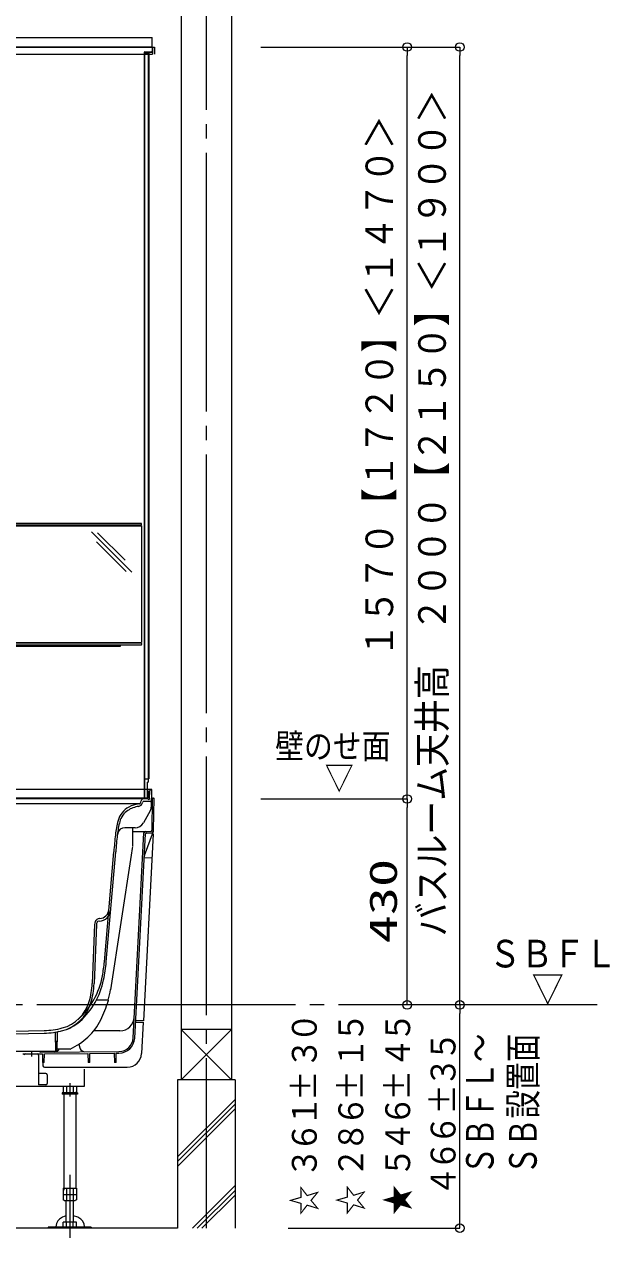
# Model space of a CAD drawing. Units: millimetres on the paper. Extents: x -305 to 305, y -152 to 152.
# Drawn here: x -187.8 to -147, y 14.9 to 99.3 of the extents above; entities that cross this region are included whole.
import ezdxf
from ezdxf.enums import TextEntityAlignment as Align

# ---------------------------------------------------------------- set-up
doc = ezdxf.new("R2010")
doc.units = ezdxf.units.MM
doc.linetypes.add('DASHED2', pattern=[3, 2, -1])
doc.linetypes.add('LONG_CHAIN', pattern=[21, 18, -1, 1, -1])
doc.layers.add('0-0_0', color=7, linetype='Continuous', lineweight=9)
doc.layers.add('0-1_VIEW0001', color=7, linetype='Continuous', lineweight=9)
doc.styles.add('ＭＳ ゴシック', font='')
doc.styles.get('ＭＳ ゴシック').set_extended_font_data('MS Gothic')

# ---------------------------------------------------------------- blocks, each defined once
blk = doc.blocks.new('_ORIGIN')
at = {"layer": '0-0_0'}
blk.add_line((0, 0), (-1, 0), dxfattribs=at)
blk.add_circle((0, 0), 0.5, dxfattribs=at)

msp = doc.modelspace()

# ---------------------------------------------------------------- linework, layer by layer
at = {"layer": '0-0_0'}
for p, q in [((-171.301, 97.758), (-161.108, 97.758)), ((-171.301, 97.758), (-157.44, 97.758)), ((-161.108, 46.025), (-161.108, 97.158)), ((-157.44, 31.691), (-157.44, 97.158)), ((-162.235, 45.425), (-161.108, 45.425))]:
    msp.add_line(p, q, dxfattribs=at)
at = {"layer": '0-1_VIEW0001'}
for p, q in [((-176.841, 111.391), (-176.841, 25.891)), ((-173.341, 111.391), (-173.341, 25.891)), ((-189.934, 98.425), (-178.858, 98.425)), ((-178.858, 97.758), (-178.858, 98.425)), ((-248.491, 97.758), (-178.691, 97.758)), ((-248.358, 97.258), (-178.825, 97.258)), ((-178.848, 97.758), (-248.335, 97.758)), ((-179.425, 97.358), (-179.425, 45.491)), ((-179.409, 97.401), (-178.891, 97.401)), ((-179.401, 97.358), (-179.401, 45.558)), ((-179.358, 97.425), (-178.891, 97.425)), ((-179.125, 97.341), (-179.125, 52.23)), ((-179.085, 97.401), (-179.085, 52.23)), ((-178.848, 97.758), (-178.825, 97.758)), ((-178.848, 97.758), (-178.848, 97.468)), ((-178.825, 97.758), (-178.825, 97.468)), ((-178.825, 97.758), (-178.825, 97.258)), ((-178.691, 97.758), (-178.691, 97.258)), ((-247.591, 64.425), (-179.591, 64.425)), ((-179.625, 64.608), (-247.558, 64.608)), ((-179.625, 64.475), (-247.558, 64.475)), ((-179.591, 64.508), (-179.591, 64.575)), ((-179.591, 64.425), (-179.591, 56.325)), ((-180.263, 61.206), (-183.076, 64.019)), ((-180.74, 62.036), (-182.662, 63.958)), ((-180.658, 61.247), (-182.738, 63.327)), ((-247.591, 56.325), (-179.591, 56.325)), ((-179.625, 56.275), (-247.558, 56.275)), ((-179.625, 56.141), (-247.558, 56.141)), ((-181.091, 56.041), (-246.091, 56.041)), ((-181.325, 56.141), (-181.325, 56.041)), ((-181.191, 56.041), (-181.191, 56.141)), ((-181.091, 56.141), (-181.091, 56.041)), ((-179.591, 56.241), (-179.591, 56.175)), ((-179.125, 53.225), (-179.125, 46.591)), ((-179.085, 53.225), (-179.085, 46.825)), ((-179.401, 46.825), (-179.125, 46.825)), ((-179.208, 46.591), (-179.125, 46.591)), ((-179.208, 46.591), (-179.208, 45.515)), ((-179.125, 46.825), (-179.085, 46.825)), ((-178.891, 46.091), (-204.475, 46.091)), ((-179.148, 45.991), (-179.148, 45.558)), ((-179.148, 45.991), (-179.125, 45.991)), ((-179.125, 45.991), (-179.125, 45.558)), ((-179.036, 45.441), (-179.026, 45.993)), ((-178.912, 44.925), (-178.891, 46.091)), ((-179.208, 45.491), (-206.091, 45.491)), ((-179.141, 45.425), (-205.98, 45.425)), ((-179.748, 45.091), (-205.788, 45.091)), ((-179.651, 45.202), (-179.625, 45.301)), ((-179.526, 45.154), (-179.511, 45.209)), ((-178.971, 45.258), (-179.447, 45.258)), ((-179.358, 45.515), (-179.208, 45.515)), ((-179.358, 45.491), (-179.191, 45.491)), ((-179.208, 45.515), (-179.191, 45.515)), ((-179.125, 45.408), (-179.115, 45.408)), ((-179.086, 45.391), (-179.108, 45.391)), ((-178.902, 45.491), (-178.825, 45.491)), ((-178.864, 43.264), (-178.826, 45.426)), ((-178.759, 45.491), (-178.718, 45.491)), ((-178.757, 43.263), (-178.718, 45.491)), ((-171.301, 45.425), (-161.107, 45.425)), ((-161.107, 31.691), (-161.107, 44.825)), ((-178.996, 44.612), (-179.466, 43.767)), ((-180.048, 43.425), (-180.766, 43.425)), ((-180.225, 43.158), (-179.348, 43.158)), ((-179.391, 41.488), (-178.771, 43.19)), ((-179.332, 43.16), (-178.962, 43.166)), ((-181.251, 43.046), (-181.281, 42.925)), ((-181.251, 43.046), (-181.281, 42.925)), ((-180.178, 28.795), (-179.43, 43.065)), ((-180.071, 28.789), (-179.327, 42.991)), ((-179.441, 29.985), (-178.761, 42.967)), ((-179.261, 43.054), (-178.96, 43.059)), ((-178.761, 42.967), (-178.851, 42.972)), ((-182.185, 34.1), (-181.529, 41.758)), ((-182.052, 34.088), (-181.396, 41.747)), ((-178.848, 41.303), (-179.414, 41.333)), ((-181.838, 38.166), (-181.838, 38.165)), ((-182.866, 36.685), (-183.033, 32.587)), ((-182.733, 36.68), (-182.9, 32.581)), ((-182.545, 36.924), (-182.574, 36.922)), ((-182.505, 37.109), (-182.53, 37.108)), ((-157.441, 16.158), (-157.441, 30.491)), ((-179.441, 29.985), (-180.007, 30.015)), ((-195.407, 29.128), (-186.38, 29.309)), ((-195.394, 28.945), (-186.376, 29.126)), ((-185.558, 27.858), (-185.58, 29.123)), ((-185.458, 27.858), (-185.435, 29.172)), ((-181.1, 29.291), (-182.922, 29.291)), ((-173.341, 29.391), (-176.841, 25.891)), ((-173.342, 29.391), (-176.841, 29.391)), ((-176.841, 29.391), (-173.341, 25.891)), ((-183.97, 28.348), (-183.86, 28.047)), ((-185.458, 27.858), (-197.558, 27.858)), ((-187.851, 27.691), (-186.496, 27.691)), ((-186.758, 27.605), (-186.758, 25.525)), ((-186.619, 27.802), (-181.168, 27.847)), ((-186.496, 27.691), (-186.48, 27.091)), ((-186.37, 27.091), (-186.48, 27.091)), ((-186.467, 27.091), (-186.461, 26.855)), ((-186.37, 27.091), (-186.354, 27.698)), ((-186.354, 27.698), (-183.33, 27.723)), ((-183.33, 27.723), (-183.313, 27.091)), ((-183.203, 27.091), (-183.313, 27.091)), ((-183.203, 27.091), (-183.187, 27.724)), ((-183.187, 27.724), (-181.497, 27.738)), ((-181.497, 27.738), (-181.48, 27.091)), ((-181.37, 27.091), (-181.48, 27.091)), ((-181.37, 27.091), (-181.353, 27.739)), ((-181.353, 27.739), (-181.167, 27.741)), ((-186.258, 26.325), (-186.758, 26.325)), ((-186.361, 26.758), (-180.59, 26.758)), ((-186.158, 26.225), (-186.158, 25.625)), ((-183.591, 26.617), (-183.591, 25.425)), ((-183.591, 25.425), (-194.358, 25.425)), ((-186.258, 25.525), (-186.758, 25.525)), ((-185.053, 25.425), (-185.053, 25.037)), ((-184.822, 25.425), (-184.822, 24.971)), ((-184.361, 25.425), (-184.361, 24.971)), ((-184.13, 25.425), (-184.13, 25.037)), ((-173.091, 25.891), (-177.091, 25.891)), ((-177.091, 25.891), (-177.091, 15.558)), ((-173.091, 25.891), (-173.091, 15.558)), ((-184.058, 24.971), (-185.125, 24.971)), ((-185.125, 24.971), (-185.125, 24.871)), ((-184.058, 24.871), (-185.125, 24.871)), ((-185.053, 25.037), (-184.975, 24.991)), ((-185.015, 24.871), (-185.015, 18.338)), ((-184.975, 24.991), (-184.975, 24.971)), ((-184.208, 24.991), (-184.13, 25.037)), ((-184.208, 24.991), (-184.208, 24.971)), ((-184.168, 24.871), (-184.168, 18.338)), ((-184.058, 24.971), (-184.058, 24.871)), ((-177.091, 20.522), (-173.091, 24.522)), ((-177.091, 20.189), (-173.091, 24.189)), ((-177.091, 19.855), (-173.091, 23.855)), ((-185.053, 18.338), (-185.053, 17.517)), ((-185.053, 18.338), (-184.13, 18.338)), ((-185.053, 17.905), (-184.13, 17.905)), ((-184.975, 18.238), (-184.965, 18.238)), ((-184.822, 18.338), (-184.822, 17.517)), ((-184.361, 18.338), (-184.361, 17.471)), ((-184.13, 18.338), (-184.13, 17.517)), ((-176.056, 15.558), (-173.091, 18.522)), ((-175.723, 15.558), (-173.091, 18.189)), ((-175.389, 15.558), (-173.091, 17.856)), ((-184.975, 17.471), (-185.053, 17.517)), ((-184.975, 17.471), (-184.208, 17.471)), ((-184.858, 17.471), (-184.858, 15.968)), ((-184.325, 15.968), (-184.325, 17.471)), ((-184.13, 17.517), (-184.208, 17.471)), ((-177.091, 15.558), (-248.925, 15.558)), ((-185.053, 15.635), (-185.053, 15.968)), ((-184.13, 15.968), (-185.053, 15.968)), ((-184.822, 15.635), (-184.822, 15.968)), ((-184.361, 15.635), (-184.361, 15.968)), ((-184.13, 15.635), (-184.13, 15.968)), ((-169.385, 15.558), (-157.441, 15.558))]:
    msp.add_line(p, q, dxfattribs=at)
at = {"layer": '0-1_VIEW0001', "linetype": 'LONG_CHAIN'}
for p, q in [((-175.091, 111.391), (-175.091, 15.558)), ((-147.882, 31.091), (-265.841, 31.091)), ((-187.258, 27.858), (-187.258, 27.496)), ((-184.591, 25.653), (-184.591, 24.724)), ((-184.591, 19.279), (-184.591, 14.891))]:
    msp.add_line(p, q, dxfattribs=at)
at = {"layer": '0-1_VIEW0001', "linetype": 'DASHED2'}
for p, q in [((-179.591, 64.508), (-179.591, 64.575)), ((-185.538, 28.558), (-185.479, 28.558))]:
    msp.add_line(p, q, dxfattribs=at)
at = {"layer": '0-1_VIEW0001', "color": 2}
for p, q in [((-180.225, 43.391), (-180.225, 42.171)), ((-180.329, 41.514), (-181.756, 32.154)), ((-181.908, 31.425), (-182.74, 31.425)), ((-181.925, 31.425), (-181.925, 31.361)), ((-184.568, 28.025), (-185.455, 28.025))]:
    msp.add_line(p, q, dxfattribs=at)
at = {"layer": '0-1_VIEW0001'}
for points in [[(-179.325, 97.401), (-179.325, 97.341), (-179.125, 97.341)], [(-180.013, 29.891), (-179.477, 29.891), (-179.592, 27.706)], [(-184.858, 16.411), (-185.102, 16.32), (-185.311, 16.175), (-185.419, 16.056), (-185.516, 15.882), (-185.56, 15.648), (-185.559, 15.635)], [(-183.56, 15.635), (-183.56, 15.648), (-183.594, 15.856), (-183.704, 16.063), (-183.821, 16.187), (-184.019, 16.321), (-184.325, 16.425)], [(-183.091, 15.635), (-186.091, 15.635), (-186.091, 15.558)], [(-183.091, 15.635), (-183.091, 15.558), (-186.091, 15.558)]]:
    msp.add_lwpolyline(points, dxfattribs=at)
for centre, radius, start, end in [((-179.358, 97.358), 0.0667, 90, 180), ((-179.408, 97.241), 0.0167, 90, 180), ((-179.358, 97.358), 0.0433, 90, 180), ((-178.891, 97.468), 0.0433, 270, 0.00001), ((-178.891, 97.468), 0.0667, 270, 0.00001), ((-179.625, 64.575), 0.0333, 0, 90), ((-179.625, 64.508), 0.0333, 270, 0), ((-179.625, 56.241), 0.0333, 0, 90), ((-179.625, 56.175), 0.0333, 270, 0), ((-178.927, 45.991), 0.1, 90, 179), ((-179.781, 43.537), 1.5, 117.80805, 165.15219), ((-179.548, 43.094), 1.833, 97.9593, 123.22908), ((-179.548, 43.094), 2, 97.00531, 117.80806), ((-179.848, 45.24), 0.333, 277.9593, 345), ((-179.812, 45.245), 0.167, 277.00531, 345), ((-179.464, 45.258), 0.167, 90, 165), ((-179.447, 45.191), 0.0667, 90, 165), ((-179.358, 45.558), 0.0667, 180.00001, 269.99999), ((-179.358, 45.558), 0.0667, 179.99999, 270), ((-179.358, 45.558), 0.0433, 179.99999, 270), ((-179.191, 45.558), 0.0433, 270, 0.00001), ((-179.191, 45.558), 0.0667, 270, 0.00001), ((-179.141, 45.408), 0.0167, 0, 90), ((-179.108, 45.408), 0.0167, 180, 270), ((-179.086, 45.441), 0.05, 270, 359), ((-179.578, 44.936), 0.667, 330.92526, 359), ((-178.971, 45.325), 0.0667, 270, 359), ((-178.759, 45.425), 0.0667, 90, 179), ((-174.787, 42.213), 6.667, 165.15219, 173.74575), ((-179.822, 43.513), 1.333, 123.22908, 165.52299), ((-174.787, 42.213), 6.533, 165.52299, 173.74575), ((-180.766, 42.925), 0.5, 90, 165.92139), ((-180.048, 44.091), 0.667, 270, 330.92526), ((-179.33, 43.06), 0.1, 91.00001, 177), ((-178.964, 43.266), 0.1, 271.00001, 359), ((-178.964, 43.266), 0.207, 271.00001, 359), ((-131.712, 37.492), 50, 173.74575, 175.1053), ((-131.712, 37.492), 49.867, 173.74575, 175.1053), ((-179.26, 42.988), 0.0667, 91.00001, 177), ((-179.078, 41.374), 0.333, 160, 177), ((-182.59, 37.773), 0.85, 273, 355.1053), ((-182.539, 37.775), 0.667, 273, 355.1053), ((-182.2, 36.658), 0.667, 159.47836, 177.67323), ((-182.512, 36.775), 0.333, 93, 159.47836), ((-182.2, 36.658), 0.533, 162.69365, 177.67323), ((-182.566, 36.772), 0.15, 93, 162.69365), ((-192.813, 35.01), 10.667, 349.78304, 355.1053), ((-192.813, 35.01), 10.8, 348.43088, 355.1053), ((-187.564, 34.064), 5.333, 311.43699, 349.78304), ((-187.457, 33.913), 5.333, 311.88447, 348.43088), ((-188.362, 32.803), 5.333, 343.91987, 357.67323), ((-188.362, 32.803), 5.467, 343.27591, 357.67323), ((-185.799, 32.065), 2.667, 284.92489, 343.91987), ((-185.856, 32.05), 2.85, 283.67546, 343.27591), ((-185.799, 32.065), 2.85, 284.92489, 311.88447), ((-181.1, 30.291), 1, 270, 357), ((-186.486, 34.641), 5.333, 271.14576, 284.92489), ((-186.486, 34.641), 5.517, 271.14576, 284.92489), ((-185.647, 29.121), 0.0667, 1, 98.64592), ((-185.369, 29.171), 0.0667, 101.54726, 179), ((-181.176, 28.847), 1, 270.47745, 356.99999), ((-181.176, 28.847), 1.107, 270.47745, 357), ((-185.643, 28.143), 0.333, 303.61929, 339.12942), ((-183.547, 28.161), 0.333, 199.99999, 270.47745), ((-187.671, 27.605), 0.0867, 90, 180), ((-186.845, 27.605), 0.0867, 0, 90), ((-186.619, 27.902), 0.1, 206.06285, 270.47745), ((-185.643, 28.143), 0.333, 270.47745, 301.1012), ((-180.59, 27.758), 1, 270, 357), ((-186.361, 26.858), 0.1, 181.5, 270), ((-186.258, 26.225), 0.1, 0, 90), ((-186.258, 25.625), 0.1, 270, 0)]:
    msp.add_arc(centre, radius, start, end, dxfattribs=at)
at = {"layer": '0-1_VIEW0001', "color": 2}
for centre, radius, start, end in [((-132.498, 34.225), 48.383, 170.59729, 171.33473), ((-188.627, 33.202), 6.95, 345.18769, 351.33473), ((-188.627, 33.202), 6.95, 333.06015, 344.6436), ((-186.353, 32.046), 4.4, 293.93904, 333.06015)]:
    msp.add_arc(centre, radius, start, end, dxfattribs=at)
at = {"layer": '0-1_VIEW0001', "linetype": 'DASHED2'}
for centre, start, end in [((-185.538, 28.591), 181, 270), ((-185.479, 28.591), 270, 359)]:
    msp.add_arc(centre, 0.0333, start, end, dxfattribs=at)

# ---------------------------------------------------------------- block references
at = {"layer": '0-0_0', "xscale": 0.6, "yscale": 0.6}
for p, rotation in [((-161.108, 97.758), 90), ((-157.44, 97.758), 90), ((-161.108, 45.425), 270), ((-157.44, 31.091), 270)]:
    msp.add_blockref('_ORIGIN', p, dxfattribs=dict(at, rotation=rotation))
at = {"layer": '0-1_VIEW0001', "xscale": 0.6, "yscale": 0.6}
for p, rotation in [((-161.107, 45.425), 90), ((-161.107, 31.091), 270), ((-157.441, 31.091), 90), ((-157.441, 15.558), 270)]:
    msp.add_blockref('_ORIGIN', p, dxfattribs=dict(at, rotation=rotation))

# ---------------------------------------------------------------- texts
at = {"layer": '0-0_0', "style": 'ＭＳ ゴシック', "width": 0.9}
for s, p in [('バスルーム天井高\u3000２０００【２１５０】＜１９００＞', (-157.842, 35.868)), ('１５７０【１７２０】＜１４７０＞', (-161.51, 55.274))]:
    msp.add_text(s, height=1.921, rotation=90, dxfattribs=at).set_placement(p, align=Align.BOTTOM_LEFT)
at = {"layer": '0-1_VIEW0001', "style": 'ＭＳ ゴシック', "width": 0.85}
for s, height, p in [('壁のせ面', 1.732, (-170.3, 47.72)), ('▽', 1.732, (-166.844, 45.52)), ('ＳＢＦＬ', 1.921, (-155.419, 33.125)), ('▽', 1.921, (-152.441, 30.681))]:
    msp.add_text(s, height=height, dxfattribs=at).set_placement(p, align=Align.BOTTOM_LEFT)
at = {"layer": '0-1_VIEW0001', "style": 'ＭＳ ゴシック'}
for s, height, width, p in [('430', 1.921, 1.5, (-161.246, 35.38)), ('０', 1.73, 0.9, (-166.883, 28.444)), ('５', 1.73, 0.9, (-163.649, 28.465)), ('５', 1.73, 0.9, (-160.384, 28.475)), ('５', 1.73, 0.9, (-157.227, 27.156)), ('ＳＢＦＬ～', 1.921, 0.75, (-154.516, 19.266)), ('ＳＢ設置面', 1.921, 0.75, (-151.518, 19.266)), ('３', 1.73, 0.9, (-166.883, 26.655)), ('１', 1.73, 0.9, (-163.649, 26.676)), ('４', 1.73, 0.9, (-160.384, 26.685)), ('±', 1.73, 0.9, (-166.883, 24.414)), ('±', 1.73, 0.9, (-163.649, 24.435)), ('±', 1.73, 0.9, (-160.384, 24.444)), ('３', 1.73, 0.9, (-157.227, 25.367)), ('６±', 1.73, 0.9, (-157.227, 21.337)), ('１', 1.73, 0.9, (-166.883, 22.625)), ('６', 1.73, 0.9, (-163.649, 22.645)), ('６', 1.73, 0.9, (-160.384, 22.655)), ('６', 1.73, 0.9, (-166.883, 20.835)), ('８', 1.73, 0.9, (-163.649, 20.856)), ('４', 1.73, 0.9, (-160.384, 20.866)), ('６', 1.73, 0.9, (-157.227, 19.548)), ('３', 1.73, 0.9, (-166.883, 19.046)), ('２', 1.73, 0.9, (-163.649, 19.067)), ('５', 1.73, 0.9, (-160.384, 19.077)), ('４', 1.73, 0.9, (-157.227, 17.758)), ('☆', 1.73, 0.9, (-166.883, 16.429)), ('☆', 1.73, 0.9, (-163.649, 16.45)), ('★', 1.73, 0.9, (-160.384, 16.46))]:
    msp.add_text(s, height=height, rotation=90, dxfattribs=dict(at, width=width)).set_placement(p, align=Align.BOTTOM_LEFT)

doc.saveas('drawing.dxf')
